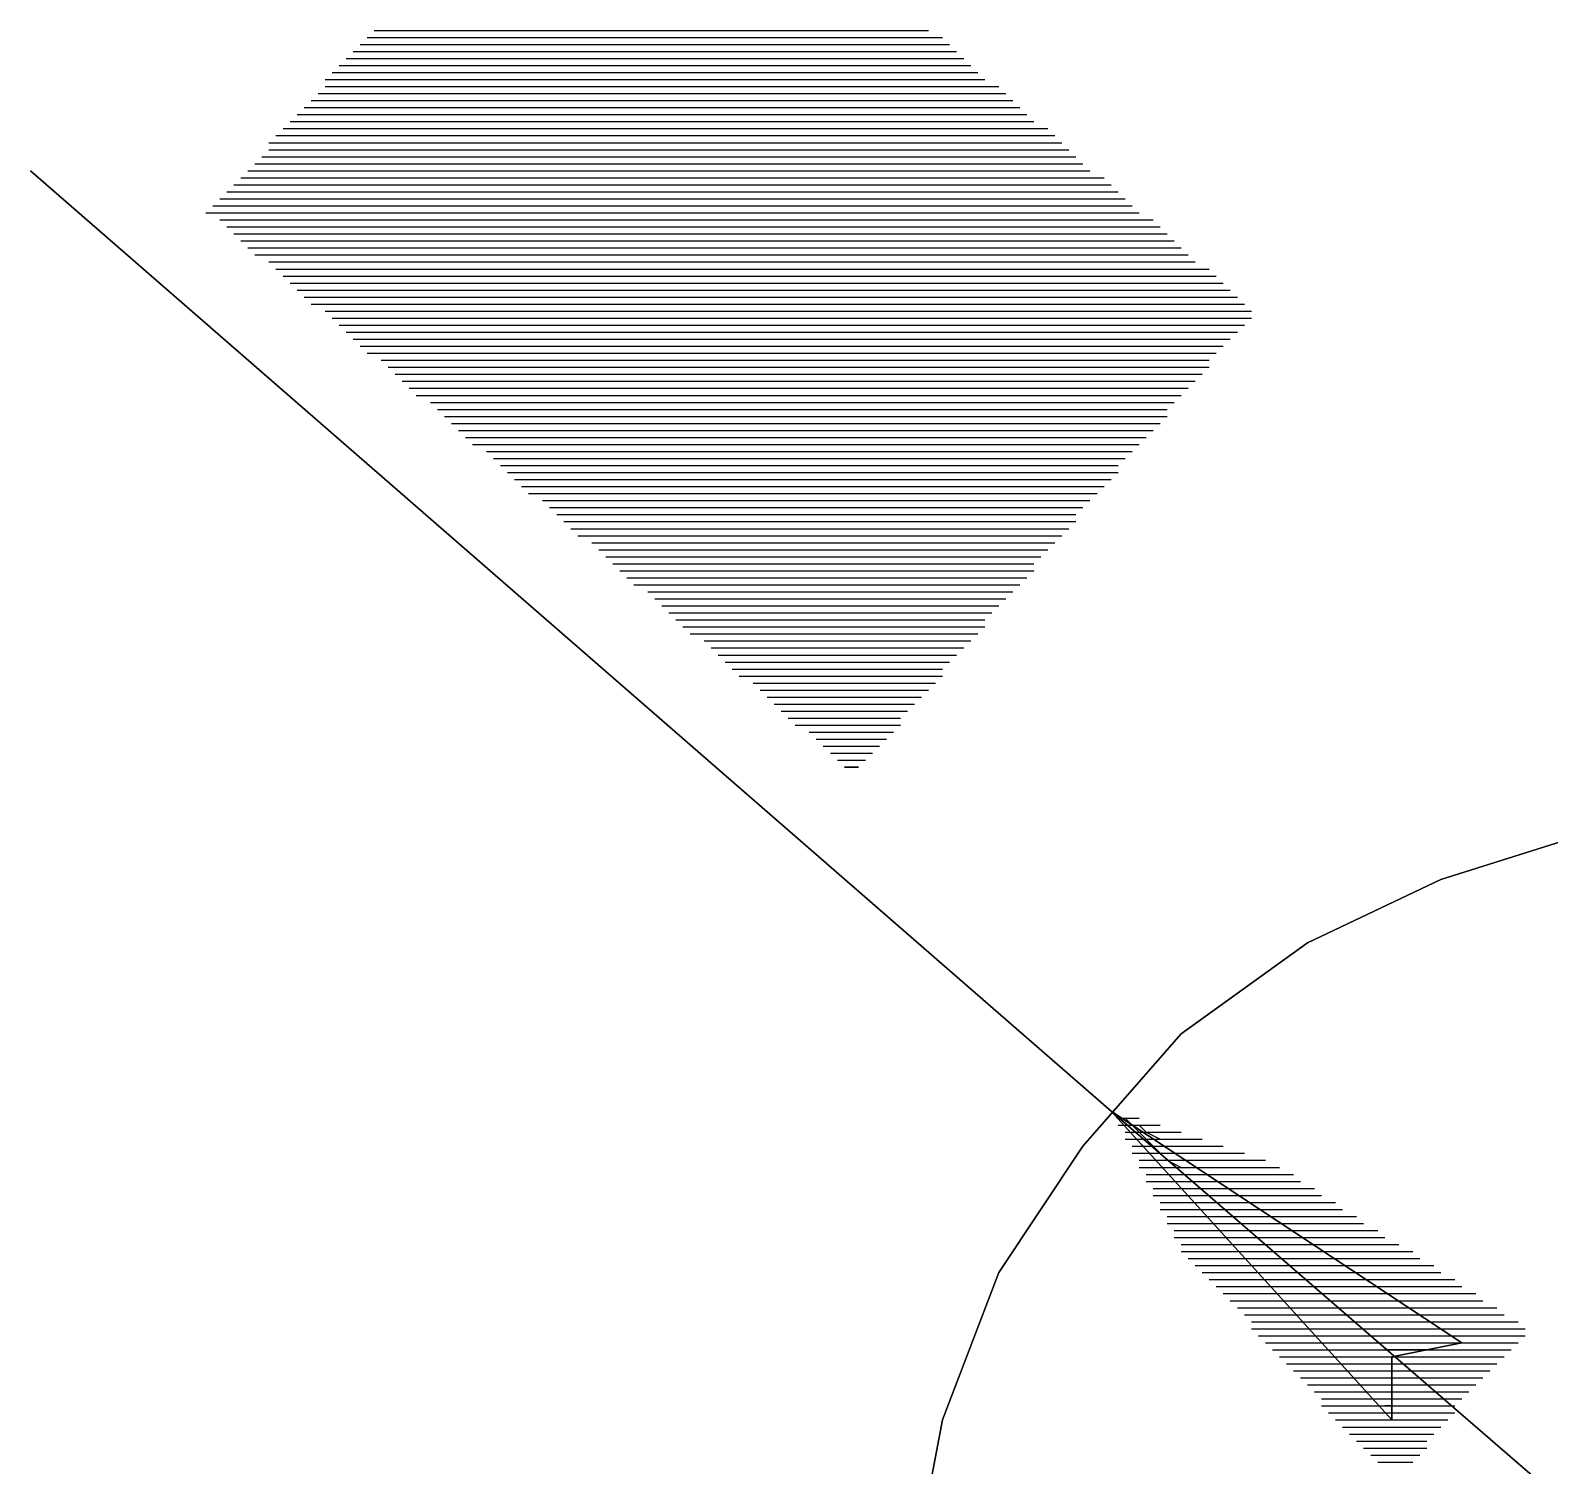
# Model space of a CAD drawing. Extents: x 1 to 210, y 1 to 298.
# Drawn here: x 36.75 to 55.08, y 234.74 to 252.05 of the extents above; entities that cross this region are included whole.
import ezdxf

# ---------------------------------------------------------------- set-up
doc = ezdxf.new("R2010")
doc.units = 0

msp = doc.modelspace()

# ---------------------------------------------------------------- linework, layer by layer
at = {"layer": 'P00067'}
msp.add_lwpolyline([(47.413331, 233.510661), (47.752, 235.288658), (47.413331, 233.510661)], dxfattribs=at)
at = {"layer": 'P00068'}
msp.add_lwpolyline([(47.752, 235.288658), (48.429333, 237.066661), (47.752, 235.288658)], dxfattribs=at)
at = {"layer": 'P00069'}
msp.add_lwpolyline([(48.429333, 237.066661), (49.445335, 238.590658), (48.429333, 237.066661)], dxfattribs=at)
at = {"layer": 'P00070'}
msp.add_lwpolyline([(49.445335, 238.590658), (50.630668, 239.945329), (49.445335, 238.590658)], dxfattribs=at)
at = {"layer": 'P00071'}
msp.add_lwpolyline([(50.630668, 239.945329), (52.154665, 241.045994), (50.630668, 239.945329)], dxfattribs=at)
at = {"layer": 'P00072'}
msp.add_lwpolyline([(52.154665, 241.045994), (53.763331, 241.807995), (52.154665, 241.045994)], dxfattribs=at)
at = {"layer": 'P00073'}
msp.add_lwpolyline([(53.763331, 241.807995), (55.371997, 242.315991), (53.763331, 241.807995)], dxfattribs=at)
at = {"layer": 'P00104'}
msp.add_lwpolyline([(49.783998, 239.013996), (36.745332, 250.359325), (49.783998, 239.013996)], dxfattribs=at)
at = {"layer": 'P00328'}
msp.add_lwpolyline([(49.868667, 238.929328), (50.122667, 238.929328)], dxfattribs=at)
at = {"layer": 'P00329'}
msp.add_lwpolyline([(49.868667, 238.844659), (50.376668, 238.844659)], dxfattribs=at)
at = {"layer": 'P00330'}
msp.add_lwpolyline([(49.95333, 238.759996), (50.630668, 238.759996)], dxfattribs=at)
at = {"layer": 'P00331'}
msp.add_lwpolyline([(49.95333, 238.675327), (50.884663, 238.675327)], dxfattribs=at)
at = {"layer": 'P00332'}
msp.add_lwpolyline([(50.037999, 238.590658), (51.138664, 238.590658)], dxfattribs=at)
at = {"layer": 'P00333'}
msp.add_lwpolyline([(50.037999, 238.505995), (51.392664, 238.505995)], dxfattribs=at)
at = {"layer": 'P00334'}
msp.add_lwpolyline([(50.122667, 238.421327), (51.646665, 238.421327)], dxfattribs=at)
at = {"layer": 'P00335'}
msp.add_lwpolyline([(50.122667, 238.336658), (51.815996, 238.336658)], dxfattribs=at)
at = {"layer": 'P00336'}
msp.add_lwpolyline([(50.207331, 238.251995), (51.985334, 238.251995)], dxfattribs=at)
at = {"layer": 'P00337'}
msp.add_lwpolyline([(50.207331, 238.167326), (52.069997, 238.167326)], dxfattribs=at)
at = {"layer": 'P00338'}
msp.add_lwpolyline([(50.291999, 238.082658), (52.239334, 238.082658)], dxfattribs=at)
at = {"layer": 'P00339'}
msp.add_lwpolyline([(50.291999, 237.997994), (52.323997, 237.997994)], dxfattribs=at)
at = {"layer": 'P00340'}
msp.add_lwpolyline([(50.376668, 237.913326), (52.493334, 237.913326)], dxfattribs=at)
at = {"layer": 'P00341'}
msp.add_lwpolyline([(50.376668, 237.828663), (52.577998, 237.828663)], dxfattribs=at)
at = {"layer": 'P00342'}
msp.add_lwpolyline([(50.461331, 237.743994), (52.747335, 237.743994)], dxfattribs=at)
at = {"layer": 'P00343'}
msp.add_lwpolyline([(50.461331, 237.659325), (52.831998, 237.659325)], dxfattribs=at)
at = {"layer": 'P00344'}
msp.add_lwpolyline([(50.546, 237.574662), (53.00133, 237.574662)], dxfattribs=at)
at = {"layer": 'P00345'}
msp.add_lwpolyline([(50.546, 237.489994), (53.085998, 237.489994)], dxfattribs=at)
at = {"layer": 'P00346'}
msp.add_lwpolyline([(50.630668, 237.405325), (53.25533, 237.405325)], dxfattribs=at)
at = {"layer": 'P00347'}
msp.add_lwpolyline([(50.630668, 237.320662), (53.424668, 237.320662)], dxfattribs=at)
at = {"layer": 'P00348'}
msp.add_lwpolyline([(50.715331, 237.235993), (53.509331, 237.235993)], dxfattribs=at)
at = {"layer": 'P00349'}
msp.add_lwpolyline([(50.8, 237.151325), (53.678668, 237.151325)], dxfattribs=at)
at = {"layer": 'P00350'}
msp.add_lwpolyline([(50.884663, 237.066661), (53.763331, 237.066661)], dxfattribs=at)
at = {"layer": 'P00351'}
msp.add_lwpolyline([(50.969332, 236.981993), (53.932663, 236.981993)], dxfattribs=at)
at = {"layer": 'P00352'}
msp.add_lwpolyline([(51.054, 236.897329), (54.017332, 236.897329)], dxfattribs=at)
at = {"layer": 'P00353'}
msp.add_lwpolyline([(51.138664, 236.812661), (54.186663, 236.812661)], dxfattribs=at)
at = {"layer": 'P00354'}
msp.add_lwpolyline([(51.223332, 236.727992), (54.271332, 236.727992)], dxfattribs=at)
at = {"layer": 'P00355'}
msp.add_lwpolyline([(51.308001, 236.643329), (54.440664, 236.643329)], dxfattribs=at)
at = {"layer": 'P00356'}
msp.add_lwpolyline([(51.392664, 236.55866), (54.525332, 236.55866)], dxfattribs=at)
at = {"layer": 'P00357'}
msp.add_lwpolyline([(51.477333, 236.473992), (54.694664, 236.473992)], dxfattribs=at)
at = {"layer": 'P00358'}
msp.add_lwpolyline([(51.477333, 236.389329), (54.779333, 236.389329)], dxfattribs=at)
at = {"layer": 'P00359'}
msp.add_lwpolyline([(51.562001, 236.30466), (54.779333, 236.30466)], dxfattribs=at)
at = {"layer": 'P00360'}
msp.add_lwpolyline([(51.646665, 236.219991), (54.694664, 236.219991)], dxfattribs=at)
at = {"layer": 'P00361'}
msp.add_lwpolyline([(51.731333, 236.135328), (54.610001, 236.135328)], dxfattribs=at)
at = {"layer": 'P00362'}
msp.add_lwpolyline([(51.815996, 236.05066), (54.525332, 236.05066)], dxfattribs=at)
at = {"layer": 'P00363'}
msp.add_lwpolyline([(51.900665, 235.965991), (54.440664, 235.965991)], dxfattribs=at)
at = {"layer": 'P00364'}
msp.add_lwpolyline([(51.985334, 235.881328), (54.356001, 235.881328)], dxfattribs=at)
at = {"layer": 'P00365'}
msp.add_lwpolyline([(52.069997, 235.796659), (54.271332, 235.796659)], dxfattribs=at)
at = {"layer": 'P00366'}
msp.add_lwpolyline([(52.154665, 235.711996), (54.186663, 235.711996)], dxfattribs=at)
at = {"layer": 'P00367'}
msp.add_lwpolyline([(52.239334, 235.627327), (54.102, 235.627327)], dxfattribs=at)
at = {"layer": 'P00368'}
msp.add_lwpolyline([(52.323997, 235.542659), (54.017332, 235.542659)], dxfattribs=at)
at = {"layer": 'P00369'}
msp.add_lwpolyline([(52.323997, 235.457995), (53.932663, 235.457995)], dxfattribs=at)
at = {"layer": 'P00370'}
msp.add_lwpolyline([(52.408666, 235.373327), (53.932663, 235.373327)], dxfattribs=at)
at = {"layer": 'P00371'}
msp.add_lwpolyline([(52.493334, 235.288658), (53.848, 235.288658)], dxfattribs=at)
at = {"layer": 'P00372'}
msp.add_lwpolyline([(52.577998, 235.203995), (53.763331, 235.203995)], dxfattribs=at)
at = {"layer": 'P00373'}
msp.add_lwpolyline([(52.662666, 235.119326), (53.678668, 235.119326)], dxfattribs=at)
at = {"layer": 'P00374'}
msp.add_lwpolyline([(52.747335, 235.034658), (53.593999, 235.034658)], dxfattribs=at)
at = {"layer": 'P00375'}
msp.add_lwpolyline([(52.831998, 234.949995), (53.593999, 234.949995)], dxfattribs=at)
at = {"layer": 'P00376'}
msp.add_lwpolyline([(52.916667, 234.865326), (53.509331, 234.865326)], dxfattribs=at)
at = {"layer": 'P00377'}
msp.add_lwpolyline([(53.00133, 234.780663), (53.424668, 234.780663)], dxfattribs=at)
at = {"layer": 'P00380'}
msp.add_lwpolyline([(49.783998, 239.013996), (54.017332, 236.219991), (49.783998, 239.013996)], dxfattribs=at)
at = {"layer": 'P00381'}
msp.add_lwpolyline([(54.017332, 236.219991), (53.170667, 236.05066), (54.017332, 236.219991)], dxfattribs=at)
at = {"layer": 'P00382'}
msp.add_lwpolyline([(53.170667, 236.05066), (53.170667, 235.288658), (53.170667, 236.05066)], dxfattribs=at)
at = {"layer": 'P00383'}
msp.add_lwpolyline([(53.170667, 235.288658), (49.783998, 239.013996), (53.170667, 235.288658)], dxfattribs=at)
at = {"layer": 'P00384'}
msp.add_lwpolyline([(50.037999, 238.844659), (50.122667, 238.844659), (50.207331, 238.759996), (50.376668, 238.675327)], dxfattribs=at)
at = {"layer": 'P00385'}
msp.add_lwpolyline([(50.291999, 238.590658), (50.461331, 238.590658)], dxfattribs=at)
at = {"layer": 'P00386'}
msp.add_lwpolyline([(50.376668, 238.505995), (50.630668, 238.505995)], dxfattribs=at)
at = {"layer": 'P00387'}
msp.add_lwpolyline([(50.461331, 238.421327), (50.715331, 238.421327)], dxfattribs=at)
at = {"layer": 'P00388'}
msp.add_lwpolyline([(50.630668, 238.336658), (50.884663, 238.336658)], dxfattribs=at)
at = {"layer": 'P00389'}
msp.add_lwpolyline([(50.715331, 238.251995), (50.969332, 238.251995)], dxfattribs=at)
at = {"layer": 'P00390'}
msp.add_lwpolyline([(50.8, 238.167326), (51.138664, 238.167326)], dxfattribs=at)
at = {"layer": 'P00391'}
msp.add_lwpolyline([(50.884663, 238.082658), (51.223332, 238.082658)], dxfattribs=at)
at = {"layer": 'P00392'}
msp.add_lwpolyline([(50.969332, 237.997994), (51.392664, 237.997994)], dxfattribs=at)
at = {"layer": 'P00393'}
msp.add_lwpolyline([(51.054, 237.913326), (51.477333, 237.913326)], dxfattribs=at)
at = {"layer": 'P00394'}
msp.add_lwpolyline([(51.138664, 237.828663), (51.646665, 237.828663)], dxfattribs=at)
at = {"layer": 'P00395'}
msp.add_lwpolyline([(51.308001, 237.743994), (51.731333, 237.743994)], dxfattribs=at)
at = {"layer": 'P00396'}
msp.add_lwpolyline([(51.392664, 237.659325), (51.900665, 237.659325)], dxfattribs=at)
at = {"layer": 'P00397'}
msp.add_lwpolyline([(51.477333, 237.574662), (51.985334, 237.574662)], dxfattribs=at)
at = {"layer": 'P00398'}
msp.add_lwpolyline([(51.562001, 237.489994), (52.154665, 237.489994)], dxfattribs=at)
at = {"layer": 'P00399'}
msp.add_lwpolyline([(51.646665, 237.405325), (52.239334, 237.405325)], dxfattribs=at)
at = {"layer": 'P00400'}
msp.add_lwpolyline([(51.731333, 237.320662), (52.408666, 237.320662)], dxfattribs=at)
at = {"layer": 'P00401'}
msp.add_lwpolyline([(51.815996, 237.235993), (52.493334, 237.235993)], dxfattribs=at)
at = {"layer": 'P00402'}
msp.add_lwpolyline([(51.985334, 237.151325), (52.662666, 237.151325)], dxfattribs=at)
at = {"layer": 'P00403'}
msp.add_lwpolyline([(52.069997, 237.066661), (52.747335, 237.066661)], dxfattribs=at)
at = {"layer": 'P00404'}
msp.add_lwpolyline([(52.154665, 236.981993), (52.916667, 236.981993)], dxfattribs=at)
at = {"layer": 'P00405'}
msp.add_lwpolyline([(52.239334, 236.897329), (53.00133, 236.897329)], dxfattribs=at)
at = {"layer": 'P00406'}
msp.add_lwpolyline([(52.323997, 236.812661), (53.170667, 236.812661)], dxfattribs=at)
at = {"layer": 'P00407'}
msp.add_lwpolyline([(52.408666, 236.727992), (53.25533, 236.727992)], dxfattribs=at)
at = {"layer": 'P00408'}
msp.add_lwpolyline([(52.493334, 236.643329), (53.424668, 236.643329)], dxfattribs=at)
at = {"layer": 'P00409'}
msp.add_lwpolyline([(52.662666, 236.55866), (53.509331, 236.55866)], dxfattribs=at)
at = {"layer": 'P00410'}
msp.add_lwpolyline([(52.747335, 236.473992), (53.678668, 236.473992)], dxfattribs=at)
at = {"layer": 'P00411'}
msp.add_lwpolyline([(52.831998, 236.389329), (53.763331, 236.389329)], dxfattribs=at)
at = {"layer": 'P00412'}
msp.add_lwpolyline([(52.916667, 236.30466), (53.932663, 236.30466)], dxfattribs=at)
at = {"layer": 'P00413'}
msp.add_lwpolyline([(53.00133, 236.219991), (54.017332, 236.219991)], dxfattribs=at)
at = {"layer": 'P00414'}
msp.add_lwpolyline([(53.085998, 236.135328), (53.593999, 236.135328), (53.085998, 236.135328)], dxfattribs=at)
at = {"layer": 'P00415'}
msp.add_lwpolyline([(49.868667, 238.929328), (49.95333, 238.929328), (50.037999, 238.844659), (50.122667, 238.759996), (50.207331, 238.675327), (50.291999, 238.590658), (50.376668, 238.505995), (50.461331, 238.421327), (50.630668, 238.336658)], dxfattribs=at)
at = {"layer": 'P00416'}
msp.add_lwpolyline([(50.546, 238.251995), (50.715331, 238.251995)], dxfattribs=at)
at = {"layer": 'P00417'}
msp.add_lwpolyline([(50.630668, 238.167326), (50.8, 238.167326)], dxfattribs=at)
at = {"layer": 'P00418'}
msp.add_lwpolyline([(50.630668, 238.082658), (50.884663, 238.082658)], dxfattribs=at)
at = {"layer": 'P00419'}
msp.add_lwpolyline([(50.715331, 237.997994), (50.969332, 237.997994)], dxfattribs=at)
at = {"layer": 'P00420'}
msp.add_lwpolyline([(50.8, 237.913326), (51.054, 237.913326)], dxfattribs=at)
at = {"layer": 'P00421'}
msp.add_lwpolyline([(50.884663, 237.828663), (51.138664, 237.828663)], dxfattribs=at)
at = {"layer": 'P00422'}
msp.add_lwpolyline([(50.969332, 237.743994), (51.308001, 237.743994)], dxfattribs=at)
at = {"layer": 'P00423'}
msp.add_lwpolyline([(51.054, 237.659325), (51.392664, 237.659325)], dxfattribs=at)
at = {"layer": 'P00424'}
msp.add_lwpolyline([(51.138664, 237.574662), (51.477333, 237.574662)], dxfattribs=at)
at = {"layer": 'P00425'}
msp.add_lwpolyline([(51.223332, 237.489994), (51.562001, 237.489994)], dxfattribs=at)
at = {"layer": 'P00426'}
msp.add_lwpolyline([(51.308001, 237.405325), (51.646665, 237.405325)], dxfattribs=at)
at = {"layer": 'P00427'}
msp.add_lwpolyline([(51.392664, 237.320662), (51.731333, 237.320662)], dxfattribs=at)
at = {"layer": 'P00428'}
msp.add_lwpolyline([(51.477333, 237.235993), (51.815996, 237.235993)], dxfattribs=at)
at = {"layer": 'P00429'}
msp.add_lwpolyline([(51.477333, 237.151325), (51.985334, 237.151325)], dxfattribs=at)
at = {"layer": 'P00430'}
msp.add_lwpolyline([(51.562001, 237.066661), (52.069997, 237.066661)], dxfattribs=at)
at = {"layer": 'P00431'}
msp.add_lwpolyline([(51.646665, 236.981993), (52.154665, 236.981993)], dxfattribs=at)
at = {"layer": 'P00432'}
msp.add_lwpolyline([(51.731333, 236.897329), (52.239334, 236.897329)], dxfattribs=at)
at = {"layer": 'P00433'}
msp.add_lwpolyline([(51.815996, 236.812661), (52.323997, 236.812661)], dxfattribs=at)
at = {"layer": 'P00434'}
msp.add_lwpolyline([(51.900665, 236.727992), (52.408666, 236.727992)], dxfattribs=at)
at = {"layer": 'P00435'}
msp.add_lwpolyline([(51.985334, 236.643329), (52.493334, 236.643329)], dxfattribs=at)
at = {"layer": 'P00436'}
msp.add_lwpolyline([(52.069997, 236.55866), (52.662666, 236.55866)], dxfattribs=at)
at = {"layer": 'P00437'}
msp.add_lwpolyline([(52.154665, 236.473992), (52.747335, 236.473992)], dxfattribs=at)
at = {"layer": 'P00438'}
msp.add_lwpolyline([(52.239334, 236.389329), (52.831998, 236.389329)], dxfattribs=at)
at = {"layer": 'P00439'}
msp.add_lwpolyline([(52.323997, 236.30466), (52.916667, 236.30466)], dxfattribs=at)
at = {"layer": 'P00440'}
msp.add_lwpolyline([(52.323997, 236.219991), (53.00133, 236.219991)], dxfattribs=at)
at = {"layer": 'P00441'}
msp.add_lwpolyline([(52.408666, 236.135328), (53.085998, 236.135328)], dxfattribs=at)
at = {"layer": 'P00442'}
msp.add_lwpolyline([(52.493334, 236.05066), (53.170667, 236.05066)], dxfattribs=at)
at = {"layer": 'P00443'}
msp.add_lwpolyline([(52.577998, 235.965991), (53.170667, 235.965991)], dxfattribs=at)
at = {"layer": 'P00444'}
msp.add_lwpolyline([(52.662666, 235.881328), (53.170667, 235.881328)], dxfattribs=at)
at = {"layer": 'P00445'}
msp.add_lwpolyline([(52.747335, 235.796659), (53.170667, 235.796659)], dxfattribs=at)
at = {"layer": 'P00446'}
msp.add_lwpolyline([(52.831998, 235.711996), (53.170667, 235.711996)], dxfattribs=at)
at = {"layer": 'P00447'}
msp.add_lwpolyline([(52.916667, 235.627327), (53.170667, 235.627327)], dxfattribs=at)
at = {"layer": 'P00448'}
msp.add_lwpolyline([(53.00133, 235.542659), (53.170667, 235.542659)], dxfattribs=at)
at = {"layer": 'P00449'}
msp.add_lwpolyline([(53.085998, 235.457995), (53.170667, 235.457995), (53.085998, 235.457995)], dxfattribs=at)
at = {"layer": 'P00450'}
msp.add_lwpolyline([(57.319332, 232.494659), (49.783998, 239.013996), (57.319332, 232.494659)], dxfattribs=at)
at = {"layer": 'P00489'}
msp.add_lwpolyline([(40.893999, 252.05266), (47.582663, 252.05266)], dxfattribs=at)
at = {"layer": 'P00490'}
msp.add_lwpolyline([(40.809333, 251.967991), (47.752, 251.967991)], dxfattribs=at)
at = {"layer": 'P00491'}
msp.add_lwpolyline([(40.724665, 251.883328), (47.836663, 251.883328)], dxfattribs=at)
at = {"layer": 'P00492'}
msp.add_lwpolyline([(40.639999, 251.798659), (47.921332, 251.798659)], dxfattribs=at)
at = {"layer": 'P00493'}
msp.add_lwpolyline([(40.555333, 251.713991), (48.006001, 251.713991)], dxfattribs=at)
at = {"layer": 'P00494'}
msp.add_lwpolyline([(40.470667, 251.629328), (48.090664, 251.629328)], dxfattribs=at)
at = {"layer": 'P00495'}
msp.add_lwpolyline([(40.385998, 251.544659), (48.175332, 251.544659)], dxfattribs=at)
at = {"layer": 'P00496'}
msp.add_lwpolyline([(40.301333, 251.459996), (48.260001, 251.459996)], dxfattribs=at)
at = {"layer": 'P00497'}
msp.add_lwpolyline([(40.301333, 251.375327), (48.429333, 251.375327)], dxfattribs=at)
at = {"layer": 'P00498'}
msp.add_lwpolyline([(40.216667, 251.290658), (48.514002, 251.290658)], dxfattribs=at)
at = {"layer": 'P00499'}
msp.add_lwpolyline([(40.131998, 251.205995), (48.598665, 251.205995)], dxfattribs=at)
at = {"layer": 'P00500'}
msp.add_lwpolyline([(40.047332, 251.121327), (48.683333, 251.121327)], dxfattribs=at)
at = {"layer": 'P00501'}
msp.add_lwpolyline([(39.962666, 251.036658), (48.767997, 251.036658)], dxfattribs=at)
at = {"layer": 'P00502'}
msp.add_lwpolyline([(39.878, 250.951995), (48.852665, 250.951995)], dxfattribs=at)
at = {"layer": 'P00503'}
msp.add_lwpolyline([(39.793332, 250.867326), (49.021997, 250.867326)], dxfattribs=at)
at = {"layer": 'P00504'}
msp.add_lwpolyline([(39.708666, 250.782658), (49.106666, 250.782658)], dxfattribs=at)
at = {"layer": 'P00505'}
msp.add_lwpolyline([(39.624, 250.697994), (49.191334, 250.697994)], dxfattribs=at)
at = {"layer": 'P00506'}
msp.add_lwpolyline([(39.624, 250.613326), (49.275997, 250.613326)], dxfattribs=at)
at = {"layer": 'P00507'}
msp.add_lwpolyline([(39.539331, 250.528663), (49.360666, 250.528663)], dxfattribs=at)
at = {"layer": 'P00508'}
msp.add_lwpolyline([(39.454665, 250.443994), (49.445335, 250.443994)], dxfattribs=at)
at = {"layer": 'P00509'}
msp.add_lwpolyline([(39.369999, 250.359325), (49.529998, 250.359325)], dxfattribs=at)
at = {"layer": 'P00510'}
msp.add_lwpolyline([(39.285334, 250.274662), (49.69933, 250.274662)], dxfattribs=at)
at = {"layer": 'P00511'}
msp.add_lwpolyline([(39.200665, 250.189994), (49.783998, 250.189994)], dxfattribs=at)
at = {"layer": 'P00512'}
msp.add_lwpolyline([(39.115999, 250.105325), (49.868667, 250.105325)], dxfattribs=at)
at = {"layer": 'P00513'}
msp.add_lwpolyline([(39.031333, 250.020662), (49.95333, 250.020662)], dxfattribs=at)
at = {"layer": 'P00514'}
msp.add_lwpolyline([(38.946665, 249.935993), (50.037999, 249.935993)], dxfattribs=at)
at = {"layer": 'P00515'}
msp.add_lwpolyline([(38.861999, 249.851325), (50.122667, 249.851325)], dxfattribs=at)
at = {"layer": 'P00516'}
msp.add_lwpolyline([(39.031333, 249.766661), (50.291999, 249.766661)], dxfattribs=at)
at = {"layer": 'P00517'}
msp.add_lwpolyline([(39.115999, 249.681993), (50.376668, 249.681993)], dxfattribs=at)
at = {"layer": 'P00518'}
msp.add_lwpolyline([(39.200665, 249.597324), (50.461331, 249.597324)], dxfattribs=at)
at = {"layer": 'P00519'}
msp.add_lwpolyline([(39.285334, 249.512661), (50.546, 249.512661)], dxfattribs=at)
at = {"layer": 'P00520'}
msp.add_lwpolyline([(39.369999, 249.427992), (50.630668, 249.427992)], dxfattribs=at)
at = {"layer": 'P00521'}
msp.add_lwpolyline([(39.454665, 249.343329), (50.715331, 249.343329)], dxfattribs=at)
at = {"layer": 'P00522'}
msp.add_lwpolyline([(39.624, 249.25866), (50.8, 249.25866)], dxfattribs=at)
at = {"layer": 'P00523'}
msp.add_lwpolyline([(39.708666, 249.173992), (50.969332, 249.173992)], dxfattribs=at)
at = {"layer": 'P00524'}
msp.add_lwpolyline([(39.793332, 249.089329), (51.054, 249.089329)], dxfattribs=at)
at = {"layer": 'P00525'}
msp.add_lwpolyline([(39.878, 249.00466), (51.138664, 249.00466)], dxfattribs=at)
at = {"layer": 'P00526'}
msp.add_lwpolyline([(39.962666, 248.919991), (51.223332, 248.919991)], dxfattribs=at)
at = {"layer": 'P00527'}
msp.add_lwpolyline([(40.047332, 248.835328), (51.308001, 248.835328)], dxfattribs=at)
at = {"layer": 'P00528'}
msp.add_lwpolyline([(40.131998, 248.75066), (51.392664, 248.75066)], dxfattribs=at)
at = {"layer": 'P00529'}
msp.add_lwpolyline([(40.301333, 248.665991), (51.477333, 248.665991)], dxfattribs=at)
at = {"layer": 'P00530'}
msp.add_lwpolyline([(40.385998, 248.581328), (51.477333, 248.581328)], dxfattribs=at)
at = {"layer": 'P00531'}
msp.add_lwpolyline([(40.470667, 248.496659), (51.392664, 248.496659)], dxfattribs=at)
at = {"layer": 'P00532'}
msp.add_lwpolyline([(40.555333, 248.411996), (51.308001, 248.411996)], dxfattribs=at)
at = {"layer": 'P00533'}
msp.add_lwpolyline([(40.639999, 248.327327), (51.223332, 248.327327)], dxfattribs=at)
at = {"layer": 'P00534'}
msp.add_lwpolyline([(40.724665, 248.242659), (51.138664, 248.242659)], dxfattribs=at)
at = {"layer": 'P00535'}
msp.add_lwpolyline([(40.809333, 248.157995), (51.054, 248.157995)], dxfattribs=at)
at = {"layer": 'P00536'}
msp.add_lwpolyline([(40.978665, 248.073327), (50.969332, 248.073327)], dxfattribs=at)
at = {"layer": 'P00537'}
msp.add_lwpolyline([(41.063331, 247.988658), (50.969332, 247.988658)], dxfattribs=at)
at = {"layer": 'P00538'}
msp.add_lwpolyline([(41.148, 247.903995), (50.884663, 247.903995)], dxfattribs=at)
at = {"layer": 'P00539'}
msp.add_lwpolyline([(41.232666, 247.819326), (50.8, 247.819326)], dxfattribs=at)
at = {"layer": 'P00540'}
msp.add_lwpolyline([(41.317332, 247.734658), (50.715331, 247.734658)], dxfattribs=at)
at = {"layer": 'P00541'}
msp.add_lwpolyline([(41.402, 247.649995), (50.630668, 247.649995)], dxfattribs=at)
at = {"layer": 'P00542'}
msp.add_lwpolyline([(41.571332, 247.565326), (50.546, 247.565326)], dxfattribs=at)
at = {"layer": 'P00543'}
msp.add_lwpolyline([(41.655998, 247.480657), (50.461331, 247.480657)], dxfattribs=at)
at = {"layer": 'P00544'}
msp.add_lwpolyline([(41.740667, 247.395994), (50.461331, 247.395994)], dxfattribs=at)
at = {"layer": 'P00545'}
msp.add_lwpolyline([(41.825332, 247.311326), (50.376668, 247.311326)], dxfattribs=at)
at = {"layer": 'P00546'}
msp.add_lwpolyline([(41.909998, 247.226662), (50.291999, 247.226662)], dxfattribs=at)
at = {"layer": 'P00547'}
msp.add_lwpolyline([(41.994667, 247.141994), (50.207331, 247.141994)], dxfattribs=at)
at = {"layer": 'P00548'}
msp.add_lwpolyline([(42.079333, 247.057325), (50.122667, 247.057325)], dxfattribs=at)
at = {"layer": 'P00549'}
msp.add_lwpolyline([(42.248665, 246.972662), (50.037999, 246.972662)], dxfattribs=at)
at = {"layer": 'P00550'}
msp.add_lwpolyline([(42.333333, 246.887993), (49.95333, 246.887993)], dxfattribs=at)
at = {"layer": 'P00551'}
msp.add_lwpolyline([(42.417999, 246.803325), (49.868667, 246.803325)], dxfattribs=at)
at = {"layer": 'P00552'}
msp.add_lwpolyline([(42.502665, 246.718661), (49.868667, 246.718661)], dxfattribs=at)
at = {"layer": 'P00553'}
msp.add_lwpolyline([(42.587331, 246.633993), (49.783998, 246.633993)], dxfattribs=at)
at = {"layer": 'P00554'}
msp.add_lwpolyline([(42.672, 246.549324), (49.69933, 246.549324)], dxfattribs=at)
at = {"layer": 'P00555'}
msp.add_lwpolyline([(42.756666, 246.464661), (49.614666, 246.464661)], dxfattribs=at)
at = {"layer": 'P00556'}
msp.add_lwpolyline([(42.926, 246.379992), (49.529998, 246.379992)], dxfattribs=at)
at = {"layer": 'P00557'}
msp.add_lwpolyline([(43.010666, 246.295329), (49.445335, 246.295329)], dxfattribs=at)
at = {"layer": 'P00558'}
msp.add_lwpolyline([(43.095332, 246.210661), (49.360666, 246.210661)], dxfattribs=at)
at = {"layer": 'P00559'}
msp.add_lwpolyline([(43.179998, 246.125992), (49.360666, 246.125992)], dxfattribs=at)
at = {"layer": 'P00560'}
msp.add_lwpolyline([(43.264666, 246.041329), (49.275997, 246.041329)], dxfattribs=at)
at = {"layer": 'P00561'}
msp.add_lwpolyline([(43.349332, 245.95666), (49.191334, 245.95666)], dxfattribs=at)
at = {"layer": 'P00562'}
msp.add_lwpolyline([(43.518667, 245.871992), (49.106666, 245.871992)], dxfattribs=at)
at = {"layer": 'P00563'}
msp.add_lwpolyline([(43.603333, 245.787328), (49.021997, 245.787328)], dxfattribs=at)
at = {"layer": 'P00564'}
msp.add_lwpolyline([(43.687999, 245.70266), (48.937334, 245.70266)], dxfattribs=at)
at = {"layer": 'P00565'}
msp.add_lwpolyline([(43.772665, 245.617991), (48.852665, 245.617991)], dxfattribs=at)
at = {"layer": 'P00566'}
msp.add_lwpolyline([(43.857333, 245.533328), (48.852665, 245.533328)], dxfattribs=at)
at = {"layer": 'P00567'}
msp.add_lwpolyline([(43.941999, 245.448659), (48.767997, 245.448659)], dxfattribs=at)
at = {"layer": 'P00568'}
msp.add_lwpolyline([(44.026665, 245.363991), (48.683333, 245.363991)], dxfattribs=at)
at = {"layer": 'P00569'}
msp.add_lwpolyline([(44.196, 245.279328), (48.598665, 245.279328)], dxfattribs=at)
at = {"layer": 'P00570'}
msp.add_lwpolyline([(44.280665, 245.194659), (48.514002, 245.194659)], dxfattribs=at)
at = {"layer": 'P00571'}
msp.add_lwpolyline([(44.365331, 245.109996), (48.429333, 245.109996)], dxfattribs=at)
at = {"layer": 'P00572'}
msp.add_lwpolyline([(44.45, 245.025327), (48.344664, 245.025327)], dxfattribs=at)
at = {"layer": 'P00573'}
msp.add_lwpolyline([(44.534666, 244.940658), (48.260001, 244.940658)], dxfattribs=at)
at = {"layer": 'P00574'}
msp.add_lwpolyline([(44.619332, 244.855995), (48.260001, 244.855995)], dxfattribs=at)
at = {"layer": 'P00575'}
msp.add_lwpolyline([(44.703998, 244.771327), (48.175332, 244.771327)], dxfattribs=at)
at = {"layer": 'P00576'}
msp.add_lwpolyline([(44.873332, 244.686658), (48.090664, 244.686658)], dxfattribs=at)
at = {"layer": 'P00577'}
msp.add_lwpolyline([(44.957998, 244.601995), (48.006001, 244.601995)], dxfattribs=at)
at = {"layer": 'P00578'}
msp.add_lwpolyline([(45.042667, 244.517326), (47.921332, 244.517326)], dxfattribs=at)
at = {"layer": 'P00579'}
msp.add_lwpolyline([(45.127333, 244.432658), (47.836663, 244.432658)], dxfattribs=at)
at = {"layer": 'P00580'}
msp.add_lwpolyline([(45.212001, 244.347994), (47.752, 244.347994)], dxfattribs=at)
at = {"layer": 'P00581'}
msp.add_lwpolyline([(45.296665, 244.263326), (47.752, 244.263326)], dxfattribs=at)
at = {"layer": 'P00582'}
msp.add_lwpolyline([(45.465996, 244.178663), (47.667332, 244.178663)], dxfattribs=at)
at = {"layer": 'P00583'}
msp.add_lwpolyline([(45.550665, 244.093994), (47.582663, 244.093994)], dxfattribs=at)
at = {"layer": 'P00584'}
msp.add_lwpolyline([(45.635334, 244.009325), (47.498, 244.009325)], dxfattribs=at)
at = {"layer": 'P00585'}
msp.add_lwpolyline([(45.719997, 243.924662), (47.413331, 243.924662)], dxfattribs=at)
at = {"layer": 'P00586'}
msp.add_lwpolyline([(45.804665, 243.839994), (47.328668, 243.839994)], dxfattribs=at)
at = {"layer": 'P00587'}
msp.add_lwpolyline([(45.889334, 243.755325), (47.243999, 243.755325)], dxfattribs=at)
at = {"layer": 'P00588'}
msp.add_lwpolyline([(45.973997, 243.670662), (47.243999, 243.670662)], dxfattribs=at)
at = {"layer": 'P00589'}
msp.add_lwpolyline([(46.143334, 243.585993), (47.159331, 243.585993)], dxfattribs=at)
at = {"layer": 'P00590'}
msp.add_lwpolyline([(46.227998, 243.501325), (47.074668, 243.501325)], dxfattribs=at)
at = {"layer": 'P00591'}
msp.add_lwpolyline([(46.312666, 243.416661), (46.989999, 243.416661)], dxfattribs=at)
at = {"layer": 'P00592'}
msp.add_lwpolyline([(46.397335, 243.331993), (46.90533, 243.331993)], dxfattribs=at)
at = {"layer": 'P00593'}
msp.add_lwpolyline([(46.481998, 243.247329), (46.820667, 243.247329)], dxfattribs=at)
at = {"layer": 'P00594'}
msp.add_lwpolyline([(46.566667, 243.162661), (46.735998, 243.162661), (46.566667, 243.162661)], dxfattribs=at)

doc.saveas('drawing.dxf')
